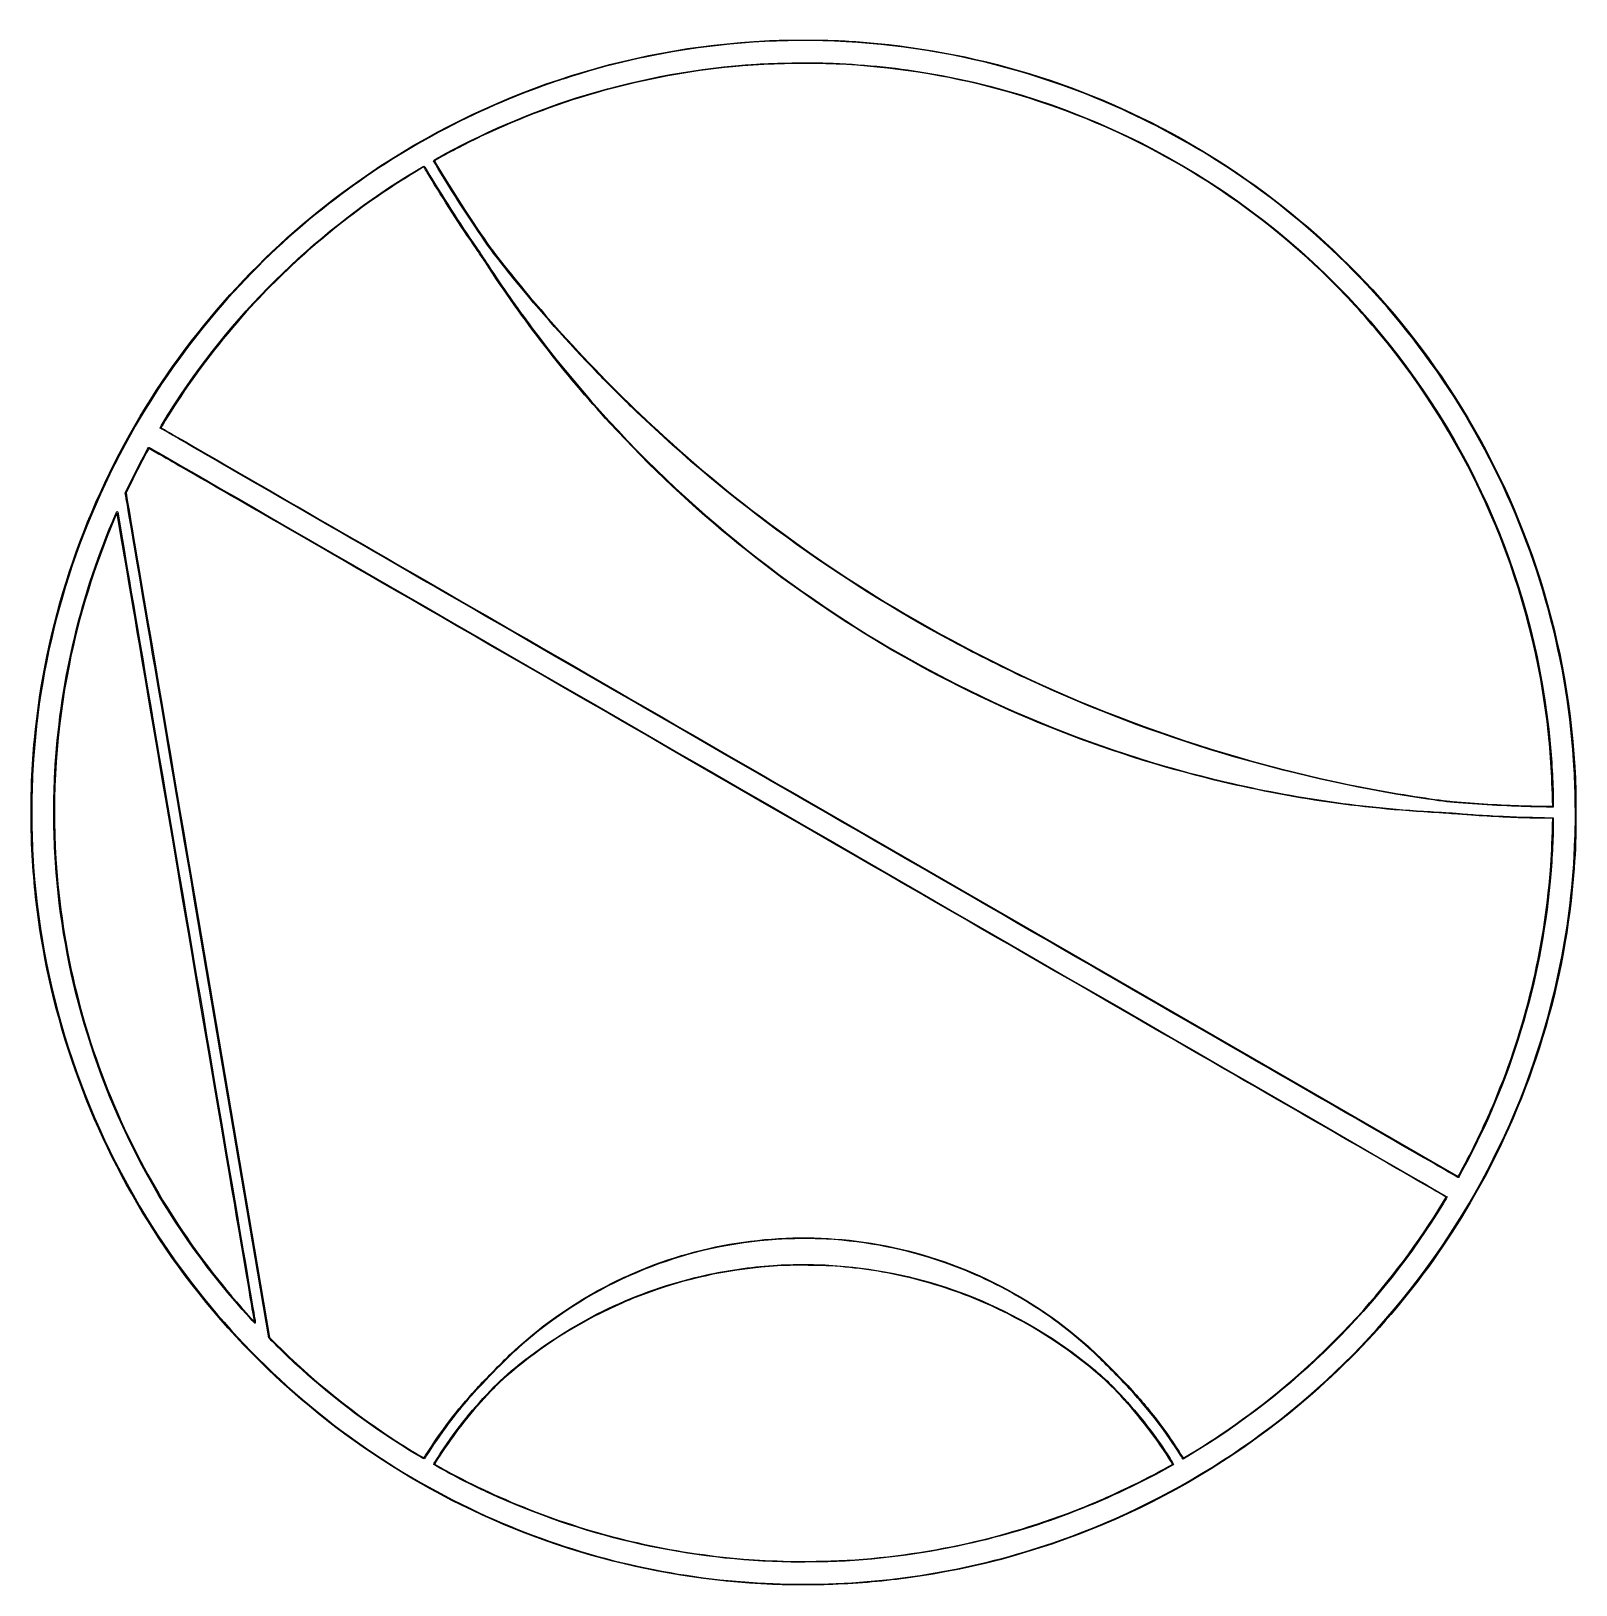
# Model space of a CAD drawing. Extents: x 55 to 257, y 607 to 811.
import ezdxf

# ---------------------------------------------------------------- set-up
doc = ezdxf.new("R2010")
doc.units = 0
doc.layers.add('Layer_1', color=7, linetype='CONTINUOUS')

msp = doc.modelspace()

# ---------------------------------------------------------------- linework, layer by layer
at = {"layer": 'Layer_1', "color": 7}
for points in [[(108.022014, 794.016354), (107.550899, 793.75089), (108.02418, 792.956401)], [(67.176108, 749.591929), (67.063459, 750.257929), (67.558762, 751.283929)], [(68.056169, 752.044275), (67.170047, 750.266617), (67.213389, 749.974275)], [(156.616809, 709.641292), (156.616659, 709.641343)], [(156.685258, 709.723769), (241.621115, 660.685524), (241.68943, 660.795735)], [(251.718973, 709.130687), (251.719115, 709.130784)], [(253.097631, 709.207401), (254.026148, 709.200031), (254.005087, 710.000932)], [(254.094973, 709.802938), (254.094973, 709.091938), (253.527959, 709.097607)], [(254.005342, 706.79107), (254.025184, 707.604208), (252.485291, 707.628869)], [(253.366129, 707.70037), (254.095115, 707.679961), (254.095115, 706.972921)], [(86.028214, 639.380843), (85.868821, 639.567391), (76.578789, 694.246649)], [(76.608901, 694.645271), (85.961081, 639.60861), (86.733105, 638.833757)], [(239.741405, 657.439583), (240.085956, 658.005253), (239.05355, 658.600931)], [(205.259749, 624.213079), (205.259729, 624.212909)], [(153.079121, 610.224849), (153.079121, 610.223885)], [(153.097177, 607.237047), (153.097121, 607.235828)]]:
    msp.add_lwpolyline(points, dxfattribs=at)
for points in [[(74.99956, 694.63372)], [(242.311861, 661.931935)], [(83.359672, 642.193257)], [(106.549166, 624.410938)], [(159.469121, 610.344017)], [(158.155121, 607.320584)]]:
    msp.add_lwpolyline(points, close=True, dxfattribs=at)
for points in [[(191.179919, 803.126767), (175.87148, 808.829498), (159.424841, 810.735727), (143.229118, 808.684455)], [(97.531123, 791.051034), (112.804313, 801.828476), (130.77589, 808.176892), (149.389121, 809.369739)], [(143.229118, 808.684455), (137.219085, 807.923251), (131.207927, 806.608443), (125.593123, 804.826967)], [(149.389121, 809.369739), (151.421771, 809.499991), (152.577575, 809.538202), (155.064628, 809.557308)], [(155.064628, 809.557308), (158.106359, 809.580552), (160.227201, 809.523746), (162.745121, 809.351201)], [(162.745121, 809.351201), (178.237287, 808.289498), (193.177624, 803.73318), (206.575118, 795.984477)], [(146.617121, 806.056078), (135.197413, 804.96733), (124.075378, 801.891247), (113.695123, 796.950663)], [(127.455367, 802.383437), (134.789992, 804.592882), (142.103891, 805.91161), (149.731121, 806.399861)], [(189.295118, 800.639938), (175.657793, 805.578457), (161.050844, 807.432182), (146.617121, 806.056078)], [(149.731121, 806.399861), (152.257209, 806.561578), (156.460978, 806.628929), (158.929121, 806.547263)], [(158.929121, 806.547263), (163.409499, 806.399011), (167.686509, 805.982581), (171.907121, 805.283697)], [(124.39986, 804.450668), (124.051592, 804.343802), (121.884137, 803.588525), (121.129123, 803.310953)], [(125.593123, 804.826967), (125.058523, 804.657342), (124.521554, 804.488014), (124.39986, 804.450668)], [(171.907121, 805.283697), (194.540494, 801.53587), (215.058643, 790.060178), (230.097175, 772.738308)], [(121.129123, 803.310953), (110.863701, 799.537), (101.385286, 794.207137), (92.887123, 787.430035)], [(109.015123, 794.680537), (114.777286, 797.821875), (121.15122, 800.484409), (127.455367, 802.383437)], [(218.923115, 787.430642), (210.59195, 794.080315), (201.199357, 799.394304), (191.179919, 803.126767)], [(223.729087, 779.26866), (213.867893, 788.708721), (202.136845, 795.989531), (189.295118, 800.639938)], [(113.695123, 796.950663), (111.980194, 796.134427), (109.552836, 794.878923), (108.022014, 794.016354)], [(206.575118, 795.984477), (220.122879, 788.148862), (231.665811, 777.278826), (240.299291, 764.226252)], [(107.453336, 793.757373), (107.4488, 793.81741), (107.649578, 793.936097), (109.015123, 794.680537)], [(110.301009, 789.055109), (109.012915, 791.09022), (107.461227, 793.652471), (107.453336, 793.757373)], [(73.637722, 762.029929), (81.683306, 774.389282), (92.568056, 784.896211), (105.196487, 792.49326)], [(106.161426, 792.933829), (106.074516, 792.940348), (103.353715, 791.248385), (101.797123, 790.219723)], [(105.196487, 792.49326), (105.69994, 792.796127), (106.140487, 793.043926), (106.175486, 793.043926)], [(106.909123, 791.722823), (106.513123, 792.38772), (106.17666, 792.932672), (106.161426, 792.933829)], [(106.175486, 793.043926), (106.21965, 793.043926), (106.351517, 792.854033), (106.60674, 792.422926)], [(106.60674, 792.422926), (108.432442, 789.338911), (110.911941, 785.477217), (113.015296, 782.441929)], [(113.003382, 782.274487), (110.933235, 785.258955), (108.657921, 788.786527), (106.909123, 791.722823)], [(108.02418, 792.956401), (110.449687, 788.884747), (113.980204, 783.500927), (115.544803, 781.487918)], [(69.030247, 760.283929), (76.246421, 772.380451), (86.012254, 782.922807), (97.531123, 791.051034)], [(101.797123, 790.219723), (95.119322, 785.806744), (89.029352, 780.605266), (83.523294, 774.611929)], [(115.148072, 781.829929), (114.278046, 782.981926), (111.923325, 786.491943), (110.301009, 789.055109)], [(92.887123, 787.430035), (88.146544, 783.649525), (83.773494, 779.46827), (79.763426, 774.881929)], [(245.750598, 754.721872), (239.217364, 767.392968), (230.098819, 778.510562), (218.923115, 787.430642)], [(114.227966, 780.456487), (113.934206, 780.908893), (113.383142, 781.726995), (113.003382, 782.274487)], [(113.015296, 782.441929), (113.358314, 781.946929), (114.069552, 780.885828), (114.595824, 780.083929)], [(117.886637, 778.373929), (117.09305, 779.350198), (115.554002, 781.292438), (115.148072, 781.829929)], [(130.540924, 759.388107), (124.5417, 765.916387), (119.13546, 772.89861), (114.227966, 780.456487)], [(114.595824, 780.083929), (116.593367, 777.040203), (118.283397, 774.621573), (120.331205, 771.875929)], [(115.544803, 781.487918), (122.283675, 772.817689), (130.113757, 764.407534), (138.337121, 757.007076)], [(128.87426, 765.989929), (125.005141, 769.985141), (121.432589, 774.011716), (117.886637, 778.373929)], [(231.256885, 771.209929), (228.992145, 773.930103), (226.340391, 776.768893), (223.729087, 779.26866)], [(79.763426, 774.881929), (75.205463, 769.668956), (71.123596, 763.885052), (67.733578, 757.835929)], [(83.523294, 774.611929), (80.27043, 771.071187), (77.047206, 766.959693), (74.322816, 762.875929)], [(120.331205, 771.875929), (131.589799, 756.780701), (145.527548, 743.759708), (161.377121, 733.529795)], [(230.097175, 772.738308), (243.54686, 757.246504), (251.811638, 737.857548), (253.697726, 717.371938)], [(253.246167, 720.611932), (250.903332, 739.246595), (243.297439, 756.748023), (231.256885, 771.209929)], [(134.017121, 760.871251), (132.954378, 761.886986), (130.000813, 764.826661), (128.87426, 765.989929)], [(240.299291, 764.226252), (250.136334, 749.354111), (255.875386, 732.130112), (256.918791, 714.347946)], [(71.611665, 758.756058), (71.610693, 758.824543), (72.759067, 760.68017), (73.637722, 762.029929)], [(74.322816, 762.875929), (73.360843, 761.433965), (71.740817, 758.862794), (71.747178, 758.788089)], [(55.160878, 717.893932), (56.589613, 732.92811), (61.300613, 747.326696), (69.030247, 760.283929)], [(208.769726, 712.871175), (178.694189, 720.398392), (151.524675, 736.553849), (130.540924, 759.388107)], [(175.363121, 730.809417), (160.278097, 738.932111), (146.459078, 748.979637), (134.017121, 760.871251)], [(67.733578, 757.835929), (60.172362, 744.343753), (55.81207, 729.353798), (54.963332, 713.933932)], [(156.616659, 709.641343), (109.864213, 736.633463), (71.611963, 758.735087), (71.611665, 758.756058)], [(71.747178, 758.788089), (71.7484, 758.773633), (109.970535, 736.694802), (156.685258, 709.723769)], [(67.558762, 751.283929), (68.306292, 752.832408), (69.978064, 756.029089), (70.116185, 756.174112)], [(70.148673, 756.03892), (70.004078, 755.835222), (68.800969, 753.538419), (68.056169, 752.044275)], [(70.116185, 756.174112), (70.154396, 756.214251), (70.183083, 756.211246), (70.28788, 756.156254)], [(154.105121, 707.646277), (81.750311, 749.420963), (70.183553, 756.088061), (70.148673, 756.03892)], [(70.28788, 756.156254), (70.83654, 755.867591), (240.198945, 658.053612), (240.19903, 658.025354)], [(138.337121, 757.007076), (149.570461, 746.897859), (161.896351, 738.20598), (175.183121, 731.024303)], [(256.848009, 713.915875), (256.063124, 728.165208), (252.290353, 742.03795), (245.750598, 754.721872)], [(76.578789, 694.246649), (71.469281, 724.320266), (67.23807, 749.225631), (67.176108, 749.591929)], [(67.213389, 749.974275), (67.2372, 749.813494), (71.465204, 724.915431), (76.608901, 694.645271)], [(65.380088, 746.468391), (65.887362, 747.672636), (65.951014, 747.809181), (66.010878, 747.821568)], [(65.989488, 747.593566), (65.981551, 747.601503), (65.839337, 747.288819), (65.673261, 746.898888)], [(74.99956, 694.63372), (70.051878, 723.75378), (65.997346, 747.585711), (65.989488, 747.593566)], [(66.010878, 747.821568), (66.041804, 747.828088), (66.067118, 747.823584), (66.067118, 747.81193)], [(66.067118, 747.81193), (66.067118, 747.800308), (70.109836, 723.997137), (75.050935, 694.916294)], [(57.841625, 713.609932), (58.443803, 724.920375), (61.00401, 736.079734), (65.380088, 746.468391)], [(65.673261, 746.898888), (63.011194, 740.648432), (61.024884, 734.233431), (59.697388, 727.599163)], [(161.377121, 733.529795), (176.602289, 723.702903), (193.510638, 716.520631), (211.111115, 712.403972)], [(175.183121, 731.024303), (192.572739, 721.624978), (211.43245, 714.968337), (230.897367, 711.359631)], [(185.659118, 725.661153), (182.287071, 727.222337), (178.613456, 729.059238), (175.363121, 730.809417)], [(59.697388, 727.599163), (58.0349, 719.290738), (57.458934, 710.769453), (57.986563, 702.287932)], [(236.797115, 710.264982), (219.106375, 712.968616), (201.856941, 718.161922), (185.659118, 725.661153)], [(254.005087, 710.000932), (253.894819, 714.19477), (253.686076, 717.112996), (253.246167, 720.611932)], [(54.791184, 712.475932), (54.892352, 714.571081), (55.012626, 716.3338), (55.160878, 717.893932)], [(253.697726, 717.371938), (253.920813, 714.948712), (254.094576, 711.637778), (254.094973, 709.802938)], [(54.791184, 704.303932), (54.728736, 705.597327), (54.728736, 711.182537), (54.791184, 712.475932)], [(54.963332, 713.933932), (54.766097, 710.350449), (54.766097, 706.429414), (54.963332, 702.845932)], [(57.841625, 703.169932), (57.666472, 706.459473), (57.666472, 710.320391), (57.841625, 713.609932)], [(239.135726, 708.336082), (228.582935, 708.90179), (218.780901, 710.365703), (208.769726, 712.871175)], [(211.111115, 712.403972), (220.309852, 710.252436), (229.244854, 708.978577), (238.885115, 708.444264)], [(256.944387, 704.915875), (257.037931, 707.255719), (256.995411, 711.239621), (256.848009, 713.915875)], [(256.918791, 714.347946), (257.049468, 712.120929), (257.065058, 711.483602), (257.065058, 708.389946)], [(230.897367, 711.359631), (234.610526, 710.671232), (239.184992, 709.964884), (240.901115, 709.814951)], [(241.643849, 660.564295), (241.63251, 660.564655), (203.369261, 682.649169), (156.616809, 709.641292)], [(241.675115, 709.651627), (240.126066, 709.777259), (239.349543, 709.874884), (236.797115, 710.264982)], [(238.885115, 708.444264), (239.617729, 708.403671), (240.508715, 708.34661), (240.865115, 708.317498)], [(240.593726, 708.246111), (240.524277, 708.256315), (239.86834, 708.296822), (239.135726, 708.336082)], [(240.865115, 708.317498), (242.370652, 708.194531), (242.901751, 708.154279), (243.925115, 708.085596)], [(240.901115, 709.814951), (243.952583, 709.548352), (247.098387, 709.364305), (250.189115, 709.271549)], [(251.719115, 709.130784), (248.564069, 709.200119), (244.898504, 709.39021), (241.675115, 709.651627)], [(250.189115, 709.271549), (252.012019, 709.216841), (252.063298, 709.215707), (253.097631, 709.207401)], [(253.527959, 709.097607), (253.21612, 709.100725), (252.402066, 709.115749), (251.718973, 709.130687)], [(257.065058, 708.389946), (257.065058, 705.040614), (257.021972, 703.697998), (256.830066, 701.063946)], [(239.05355, 658.600931), (238.485713, 658.92858), (200.258918, 680.998975), (154.105121, 707.646277)], [(244.373726, 707.959582), (243.34492, 708.02509), (240.768085, 708.220397), (240.593726, 708.246111)], [(243.925115, 708.085596), (246.405855, 707.919117), (248.667477, 707.815057), (251.017115, 707.759218)], [(252.485291, 707.628869), (249.873987, 707.670539), (247.204602, 707.779361), (244.373726, 707.959582)], [(251.017115, 707.759218), (251.908129, 707.737958), (252.965169, 707.711567), (253.366129, 707.70037)], [(254.095115, 706.972921), (254.094718, 705.142029), (253.920784, 701.828787), (253.697868, 699.407881)], [(253.716435, 700.793932), (253.864687, 702.710087), (253.939238, 704.261971), (254.005342, 706.79107)], [(55.843214, 693.322546), (55.295566, 696.963266), (54.993217, 700.119272), (54.791184, 704.303932)], [(255.016828, 688.481875), (256.103405, 693.873179), (256.70914, 699.037384), (256.944387, 704.915875)], [(54.963332, 702.845932), (55.915824, 685.541058), (61.293373, 668.792682), (70.59666, 654.155935)], [(61.280946, 682.109935), (59.382621, 688.931887), (58.220957, 696.045093), (57.841625, 703.169932)], [(57.986563, 702.287932), (58.723676, 690.43909), (61.635557, 678.733676), (66.534582, 667.925935)], [(256.830066, 701.063946), (255.730252, 685.976477), (251.284989, 671.369817), (243.798066, 658.241949)], [(246.428674, 670.573392), (250.450101, 680.203885), (252.914995, 690.425252), (253.716435, 700.793932)], [(253.697868, 699.407881), (252.473783, 686.112517), (248.546721, 673.172785), (242.187732, 661.481884)], [(83.986237, 641.679678), (83.991339, 641.684214), (79.947244, 665.51366), (74.99956, 694.63372)], [(75.050935, 694.916294), (79.992034, 665.835452), (84.053083, 641.924294), (84.075489, 641.780391)], [(71.510939, 652.553626), (63.382054, 664.843311), (58.033743, 678.760135), (55.843214, 693.322546)], [(231.039978, 640.763878), (243.199134, 654.294648), (251.426636, 670.668806), (255.016828, 688.481875)], [(83.359602, 642.193157), (72.936663, 653.630494), (65.428637, 667.204515), (61.280946, 682.109935)], [(242.311861, 661.931935), (243.702964, 664.507726), (245.264797, 667.786147), (246.428674, 670.573392)], [(66.534582, 667.925935), (70.821507, 658.468548), (76.552685, 649.784441), (83.563123, 642.123604)], [(242.187732, 661.481884), (241.731581, 660.64322), (241.684356, 660.563555), (241.643849, 660.564295)], [(241.68943, 660.795735), (241.726847, 660.85634), (242.00708, 661.367636), (242.311861, 661.931935)], [(243.798066, 658.241949), (237.8412, 647.796937), (230.084787, 638.518674), (220.831172, 630.768756)], [(228.483609, 642.385054), (232.714205, 647.040784), (236.450891, 652.037689), (239.741405, 657.439583)], [(240.19903, 658.025354), (240.19903, 658.005228), (239.989833, 657.64542), (239.733808, 657.225938)], [(239.733808, 657.225938), (231.501543, 643.73334), (220.097622, 632.399749), (206.549512, 624.246299)], [(70.59666, 654.155935), (78.093062, 642.361935), (88.011218, 632.200516), (99.619123, 624.421633)], [(134.669001, 648.487074), (143.807014, 652.246727), (153.920225, 653.50976), (163.753121, 652.119384)], [(105.757123, 620.497037), (91.994196, 628.346146), (80.253454, 639.336223), (71.510939, 652.553626)], [(152.323121, 652.462274), (140.939447, 651.694745), (130.326534, 647.633724), (121.381123, 640.622339)], [(158.893121, 652.50091), (157.214908, 652.600491), (154.101399, 652.582151), (152.323121, 652.462274)], [(174.211121, 649.487194), (169.319721, 651.190448), (164.284821, 652.181029), (158.893121, 652.50091)], [(163.753121, 652.119384), (174.317536, 650.625562), (184.296875, 646.108172), (192.373118, 639.163837)], [(194.417008, 637.168768), (188.547077, 642.73146), (181.800553, 646.844448), (174.211121, 649.487194)], [(119.347123, 636.627504), (126.217083, 641.96409), (134.051888, 645.697565), (142.484729, 647.65313)], [(127.627123, 645.003666), (129.769248, 646.261126), (132.292604, 647.509354), (134.669001, 648.487074)], [(153.601121, 649.047059), (147.741301, 648.794662), (142.302319, 647.788343), (136.879121, 645.953202)], [(142.484729, 647.65313), (145.382961, 648.325227), (148.315385, 648.774516), (151.315121, 649.006064)], [(151.315121, 649.006064), (153.042111, 649.139377), (153.828933, 649.166958), (155.905121, 649.166958)], [(159.397121, 648.99252), (158.218699, 649.069736), (154.861132, 649.101342), (153.601121, 649.047059)], [(155.905121, 649.166958), (157.901414, 649.166958), (158.733351, 649.139746), (160.297121, 649.023582)], [(169.261121, 647.568198), (166.047579, 648.309594), (162.913921, 648.76208), (159.397121, 648.99252)], [(160.297121, 649.023582), (171.428604, 648.196231), (182.081724, 644.269765), (191.068741, 637.681955)], [(179.467121, 644.211116), (176.239295, 645.608665), (172.680049, 646.779413), (169.261121, 647.568198)], [(136.879121, 645.953202), (134.195423, 645.045069), (131.900037, 644.084544), (129.283123, 642.774583)], [(117.367123, 637.289878), (120.647265, 640.377502), (123.85626, 642.79012), (127.627123, 645.003666)], [(195.001118, 634.395212), (190.45601, 638.387059), (185.096273, 641.773865), (179.467121, 644.211116)], [(84.079174, 641.481613), (84.053662, 641.456101), (83.828449, 641.678848), (83.359672, 642.193257)], [(83.563123, 642.123604), (83.790831, 641.874779), (83.981225, 641.675013), (83.986237, 641.679678)], [(84.075489, 641.780391), (84.103551, 641.600646), (84.1046, 641.507131), (84.079174, 641.481613)], [(129.283123, 642.774583), (124.839326, 640.550137), (120.749443, 637.812102), (116.963512, 634.527045)], [(221.029115, 635.019174), (223.478561, 637.193098), (226.290756, 639.971881), (228.483609, 642.385054)], [(89.287123, 636.226727), (88.478991, 636.970986), (86.215156, 639.162023), (86.028214, 639.380843)], [(121.381123, 640.622339), (119.162832, 638.883649), (117.445623, 637.302407), (114.732224, 634.499875)], [(189.547118, 613.061683), (205.398944, 618.63967), (219.796384, 628.251942), (231.039978, 640.763878)], [(192.373118, 639.163837), (193.832011, 637.90941), (194.962031, 636.828418), (196.895449, 634.837706)], [(86.733105, 638.833757), (91.500165, 634.049226), (97.310316, 629.392453), (103.129129, 625.692515)], [(112.921356, 632.756857), (113.756956, 633.670438), (116.580815, 636.549718), (117.367123, 637.289878)], [(191.068741, 637.681955), (193.255472, 636.079003), (195.116649, 634.510885), (196.480392, 633.122419)], [(198.779009, 632.717436), (197.940492, 633.629367), (195.189372, 636.436831), (194.417008, 637.168768)], [(103.651123, 625.235318), (98.475721, 628.497354), (93.769838, 632.098327), (89.287123, 636.226727)], [(115.314661, 633.107937), (116.404055, 634.218032), (117.688294, 635.338928), (119.347123, 636.627504)], [(207.097118, 624.702416), (212.023049, 627.713972), (216.701887, 631.178685), (221.029115, 635.019174)], [(108.459428, 624.617881), (110.460229, 627.655929), (112.762655, 630.507433), (115.314661, 633.107937)], [(114.732224, 634.499875), (112.333496, 632.02235), (111.001689, 630.485218), (109.351783, 628.289918)], [(116.963512, 634.527045), (116.247708, 633.90594), (115.819424, 633.492315), (114.958743, 632.590886)], [(201.789473, 626.687909), (199.738276, 629.512676), (196.929927, 632.701193), (195.001118, 634.395212)], [(196.480392, 633.122419), (199.034864, 630.521631), (201.291454, 627.734588), (203.278813, 624.725904)], [(196.895449, 634.837706), (199.138258, 632.528433), (200.0434, 631.520597), (201.450464, 629.765909)], [(106.54916, 624.410909), (108.34522, 627.274301), (110.560124, 630.17526), (112.921356, 632.756857)], [(114.958743, 632.590886), (112.496233, 630.011786), (110.440174, 627.435615), (108.537993, 624.545918)], [(205.259729, 624.212909), (203.444955, 627.126211), (201.145513, 630.143728), (198.779009, 632.717436)], [(220.831172, 630.768756), (206.20925, 618.522888), (188.268585, 610.622889), (169.340542, 608.095293)], [(201.450464, 629.765909), (202.735879, 628.162914), (204.294438, 625.969542), (205.293966, 624.356909)], [(109.351783, 628.289918), (108.426217, 627.058392), (107.136632, 625.177137), (106.495123, 624.1226)], [(103.129129, 625.692515), (104.471847, 624.83874), (106.092646, 623.849859), (106.15532, 623.84618)], [(106.187066, 623.736927), (106.112004, 623.735884), (104.801919, 624.509974), (103.651123, 625.235318)], [(204.208716, 623.012176), (204.270511, 623.071562), (202.86705, 625.203944), (201.789473, 626.687909)], [(99.619123, 624.421633), (104.921643, 620.868223), (110.565782, 617.816339), (116.467123, 615.311631)], [(106.15532, 623.84618), (106.176297, 623.844955), (106.353547, 624.099087), (106.549166, 624.410938)], [(106.495123, 624.1226), (106.32102, 623.83642), (106.24216, 623.737681), (106.187066, 623.736927)], [(107.467123, 623.008449), (107.467123, 623.075488), (107.811723, 623.634395), (108.459428, 624.617881)], [(109.465123, 621.85388), (107.989937, 622.654441), (107.467123, 622.956555), (107.467123, 623.008449)], [(108.537993, 624.545918), (107.863155, 623.520734), (107.570806, 623.04177), (107.601525, 623.011671)], [(107.601525, 623.011671), (107.634549, 622.979328), (108.275695, 622.619532), (109.069123, 622.188085)], [(199.771118, 620.645678), (201.480647, 621.500051), (204.074838, 622.883492), (204.208716, 623.012176)], [(203.278813, 624.725904), (203.955925, 623.700816), (204.343118, 623.076256), (204.343118, 623.009134)], [(204.343118, 623.009134), (204.343118, 622.971009), (204.087319, 622.809207), (203.596118, 622.536619)], [(205.610601, 623.700079), (205.59331, 623.700079), (205.435505, 623.930933), (205.259749, 624.213079)], [(205.293966, 624.356909), (205.468835, 624.074749), (205.625276, 623.843909), (205.641595, 623.843909)], [(206.549512, 624.246299), (206.05032, 623.94588), (205.627808, 623.700079), (205.610601, 623.700079)], [(205.641595, 623.843909), (205.682698, 623.843909), (205.971681, 624.014357), (207.097118, 624.702416)], [(109.069123, 622.188085), (112.732285, 620.196151), (116.637211, 618.390094), (120.540509, 616.882482)], [(114.721123, 619.235099), (113.197408, 619.936954), (110.755208, 621.153774), (109.465123, 621.85388)], [(203.596118, 622.536619), (195.32516, 617.946797), (186.421671, 614.568237), (177.217121, 612.526723)], [(151.837121, 607.284017), (135.654188, 607.929834), (119.843768, 612.463309), (105.757123, 620.497037)], [(153.079121, 610.223885), (139.717973, 610.631875), (126.820783, 613.661732), (114.721123, 619.235099)], [(192.481118, 617.356956), (194.924115, 618.334424), (197.208913, 619.365161), (199.771118, 620.645678)], [(120.540509, 616.882482), (129.374864, 613.470291), (138.56648, 611.369649), (148.039121, 610.598001)], [(159.469121, 610.344074), (170.886813, 610.778568), (181.872289, 613.11227), (192.481118, 617.356956)], [(116.467123, 615.311631), (127.200385, 610.756118), (138.698476, 608.089737), (150.379121, 607.447576)], [(158.155121, 607.320584), (169.057449, 607.590442), (179.346657, 609.472307), (189.547118, 613.061683)], [(148.039121, 610.598001), (149.830914, 610.452017), (151.778577, 610.354222), (154.105121, 610.292993)], [(177.217121, 612.526723), (171.205574, 611.19339), (165.331967, 610.451904), (159.073121, 610.236187)], [(159.073121, 610.236187), (158.172619, 610.205289), (153.97505, 610.196502), (153.079121, 610.224849)], [(154.105121, 610.292993), (154.892557, 610.273151), (158.48115, 610.307167), (159.469121, 610.344017)], [(150.379121, 607.447576), (153.007226, 607.303009), (155.683043, 607.259356), (158.155121, 607.320584)], [(153.097121, 607.235828), (152.938721, 607.241497), (152.371721, 607.26134), (151.837121, 607.284017)], [(159.091177, 607.248386), (158.17498, 607.217204), (153.937692, 607.208417), (153.097177, 607.237047)], [(169.340542, 608.095293), (165.929842, 607.639822), (162.661207, 607.369765), (159.091177, 607.248386)]]:
    msp.add_open_spline(points, degree=3, dxfattribs=at)

doc.saveas('drawing.dxf')
